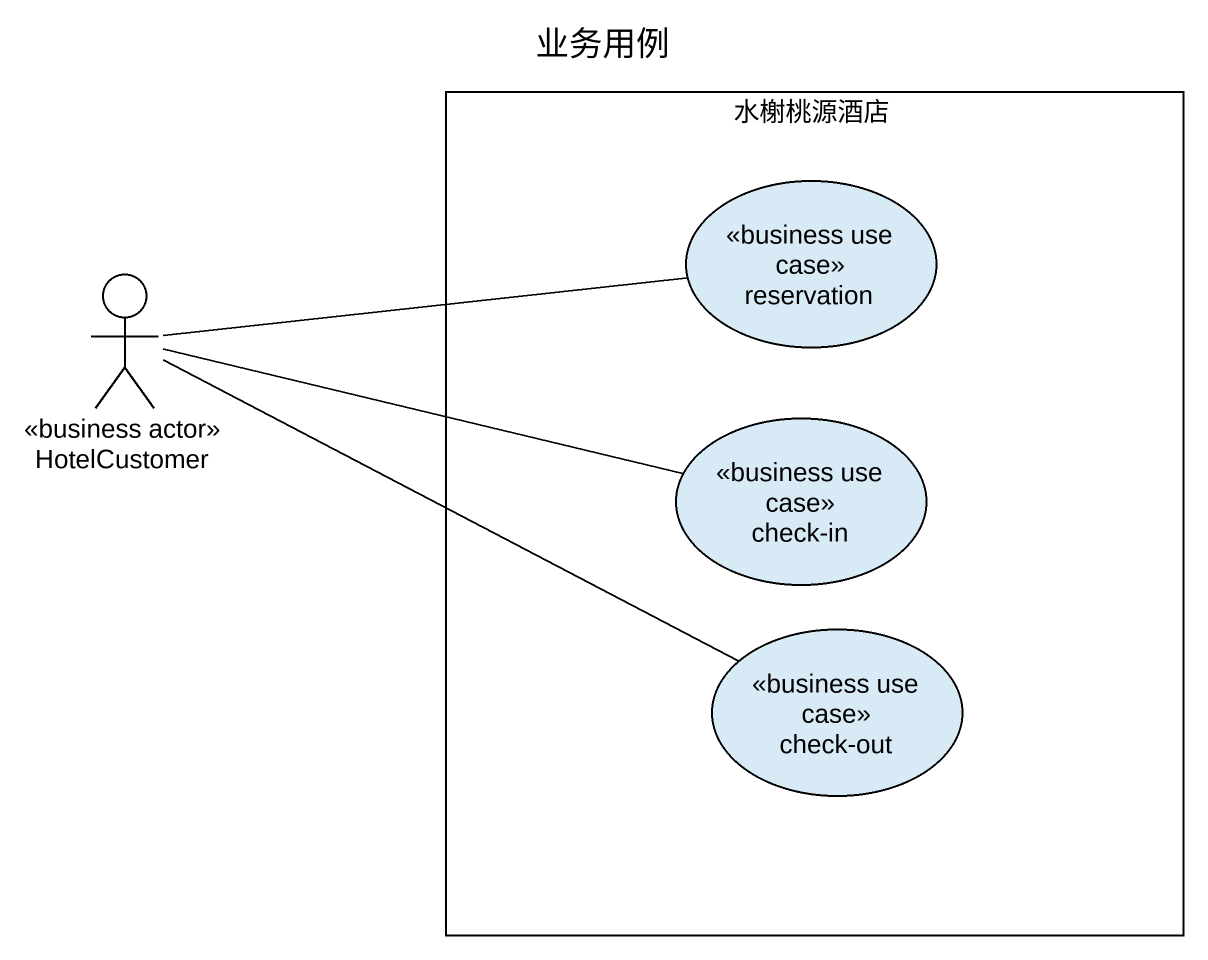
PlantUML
@startuml
title 业务用例
rectangle 水榭桃源酒店 {
  usecase reservation <<business use case>>
  usecase "check-in" as check_in <<business use case>>
  usecase "check-out" as check_out <<business use case>>
}
actor HotelCustomer <<business actor>>
HotelCustomer -right- reservation
HotelCustomer -right- check_in
HotelCustomer -right- check_out
@enduml
